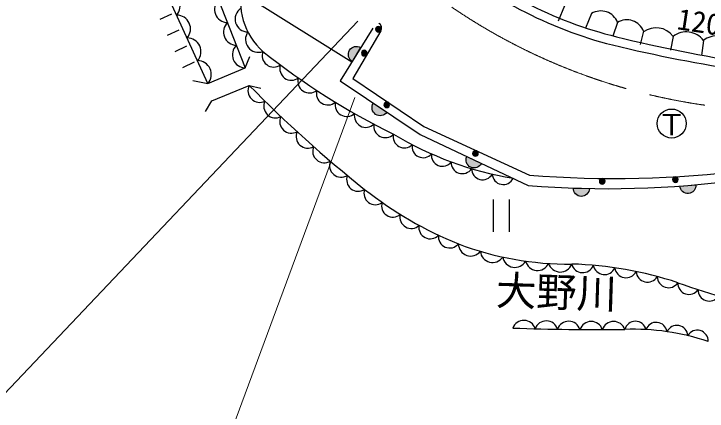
# Model space of a CAD drawing. Units: millimetres, scale not verified. Extents: x 40000 to 680000, y 20000 to 380000.
# Drawn here: x 408288 to 451328, y 243438 to 268103 of the extents above; entities that cross this region are included whole.
import ezdxf
from ezdxf.enums import TextEntityAlignment as Align

# ---------------------------------------------------------------- set-up
doc = ezdxf.new("R2010")
doc.units = ezdxf.units.MM
doc.header["$LTSCALE"] = 1000
doc.linetypes.add('CHAIN', pattern=[18.5, 12, -1.5, 3.5, -1.5])
for name, color, linetype, lineweight in [('M-BGD', 7, 'Continuous', 25), ('M-BMK', 2, 'CHAIN', 13), ('M-STR-HTXT', 7, 'Continuous', 13), ('M-STR-STR1', 1, 'Continuous', 25)]:
    doc.layers.add(name, color=color, linetype=linetype, lineweight=lineweight)
doc.layers.add('M-BMK-HTXT', color=7, linetype='Continuous')
doc.styles.add('ＭＳ ゴシック', font='')
doc.styles.get('ＭＳ ゴシック').set_extended_font_data('MS Gothic')

msp = doc.modelspace()

# ---------------------------------------------------------------- hatches: boundary and pattern name
at = {"layer": 'M-BGD'}
for points in [[(431090, 267143, 1), (430740, 267143, 0.41422), (430915, 266968, 0.41422)], [(429292, 265155, -0.41421), (429130, 265843, -0.41421), (429818, 266005)], [(430220, 265665, 1), (429870, 265665, 1)], [(431440, 262002, -0.41421), (430747, 261865, -0.41421), (430609, 262558)], [(431610, 262457, 0.41422), (431435, 262632, 0.41422), (431260, 262457, 0.41422), (431435, 262282, 0.41422)], [(437117, 259440, 0.41422), (436942, 259615, 0.41422), (436767, 259440, 1)], [(437314, 258822, -1), (436409, 259249)], [(444989, 257706, 0.41421), (444814, 257881, 0.41421), (444639, 257706, 0.41422), (444814, 257531, 0.41422)], [(449530, 257811, 0.41422), (449355, 257986, 0.41422), (449180, 257811, 0.41422), (449355, 257636, 0.41422)], [(450629, 257494, -0.41542), (450172, 256953, -0.41542), (449633, 257412)], [(444018, 257260, -0.41542), (443505, 256771, -0.41542), (443019, 257287)]]:
    msp.add_hatch(color=256, dxfattribs=at).paths.add_polyline_path(points)

# ---------------------------------------------------------------- linework, layer by layer
for p, q in [((414300, 285906), (422656, 264743)), ((420336, 263787), (415177, 275086)), ((422396, 269423), (429273, 265124)), ((442475, 268595), (442071, 267652)), ((418077, 268086), (417350, 267753)), ((444154, 268124), (443770, 267218)), ((445765, 267573), (445469, 266714)), ((418538, 267088), (417813, 266751)), ((430568, 267218), (428541, 263943)), ((431066, 267054), (429327, 264099)), ((447380, 267023), (447169, 266210)), ((449219, 266704), (449061, 265841)), ((451094, 266451), (450969, 265519)), ((419005, 266093), (418282, 265751)), ((419478, 265100), (418756, 264754)), ((428541, 263943), (433508, 260618)), ((429327, 264099), (433740, 261104)), ((433740, 261104), (440291, 258094)), ((433508, 260618), (440215, 257452)), ((438038, 256575), (438038, 254575)), ((439038, 256575), (439038, 254575))]:
    msp.add_line(p, q, dxfattribs=at)
for points in [[(431090, 267143, 1), (430740, 267143, 0.41422), (430915, 266968, 0.41422)], [(429292, 265155, -0.41421), (429130, 265843, -0.41421), (429818, 266005)], [(430220, 265665, 1), (429870, 265665, 1)], [(431440, 262002, -0.41421), (430747, 261865, -0.41421), (430609, 262558)], [(431610, 262457, 0.41422), (431435, 262632, 0.41422), (431260, 262457, 0.41422), (431435, 262282, 0.41422)], [(437117, 259440, 0.41422), (436942, 259615, 0.41422), (436767, 259440, 1)], [(437314, 258822, -1), (436409, 259249)], [(444989, 257706, 0.41421), (444814, 257881, 0.41421), (444639, 257706, 0.41422), (444814, 257531, 0.41422)], [(449530, 257811, 0.41422), (449355, 257986, 0.41422), (449180, 257811, 0.41422), (449355, 257636, 0.41422)], [(450629, 257494, -0.41542), (450172, 256953, -0.41542), (449633, 257412)], [(444018, 257260, -0.41542), (443505, 256771, -0.41542), (443019, 257287)]]:
    msp.add_lwpolyline(points, format="xyb", close=True, dxfattribs=at)
msp.add_circle((449125, 261295), 900, dxfattribs=at)
for centre, radius, start, end in [((451737, 291157), 25209, 228.5517, 256.1647), ((451721, 291054), 25659, 228.261, 255.8804), ((426541, 268883), 4181, 164.9961, 228.1286), ((417758, 268584), 853, 318.9695, 90.106), ((421566, 268389), 825, 134.7586, 268.3351), ((422818, 267775), 796, 123.0418, 270.083), ((444731, 267179), 1106, 20.8366, 121.421), ((418403, 267171), 853, 318.9695, 90.106), ((446344, 266626), 1110, 20.9969, 121.4063), ((422123, 266978), 825, 134.7586, 268.3351), ((430764, 267232), 350, 329.5276, 59.528), ((423464, 266512), 796, 144.0859, 291.1271), ((448156, 265916), 1323, 36.5735, 126.5101), ((450033, 265666), 1320, 36.497, 128.1206), ((419048, 265759), 853, 318.9695, 90.106), ((468122, 357589), 93633, 256.15027, 266.25627), ((451909, 265415), 1318, 36.4821, 128.1851), ((422680, 265568), 825, 134.7586, 268.3351), ((467539, 357626), 94083, 256.42881, 266.60989), ((424426, 265520), 720, 159.6698, 304.9869), ((451313, 300343), 44215, 231.4378, 243.9053), ((419692, 264346), 853, 318.9695, 90.106), ((425521, 264701), 720, 161.4508, 306.768), ((426642, 263916), 720, 163.2319, 308.5491), ((423544, 263333), 724, 152.7447, 297.1748), ((479213, 318923), 78897, 224.45892, 231.47028), ((427786, 263167), 720, 165.013, 310.3301), ((424524, 262368), 724, 153.7463, 298.1764), ((428953, 262454), 720, 166.794, 312.1112), ((425521, 261421), 724, 154.748, 299.178), ((430141, 261777), 720, 168.5751, 313.8923), ((431350, 261138), 720, 170.3562, 315.6734), ((426534, 260491), 724, 155.7496, 300.1796), ((432529, 260463), 686, 165.531, 315.9059), ((442772, 278730), 21128, 238.9204, 260.4964), ((433695, 259857), 686, 169.127, 319.5019), ((427564, 259579), 724, 156.7512, 301.1812), ((434896, 259325), 686, 172.723, 323.0979), ((428609, 258685), 724, 157.7528, 302.1829), ((436129, 258869), 686, 176.319, 326.6939), ((437388, 258491), 686, 179.915, 330.2899), ((445594, 322555), 64678, 265.29644, 277.33814), ((429670, 257810), 724, 158.7544, 303.1845), ((438668, 258193), 686, 183.511, 333.8859), ((445180, 317920), 60671, 265.30561, 277.80624), ((430723, 256955), 702, 159.2553, 307.3811), ((444759, 275798), 23699, 231.6848, 248.0189), ((431820, 256185), 702, 162.5221, 310.6479), ((432958, 255480), 702, 165.7889, 313.9147), ((434135, 254840), 702, 169.0557, 317.1815), ((435347, 254269), 702, 172.3226, 320.4484), ((436648, 253825), 759, 180.2459, 322.4453), ((442723, 271820), 19252, 249.2069, 270.5936), ((438007, 253422), 759, 184.5232, 326.7226), ((439392, 253122), 759, 188.8005, 331), ((440796, 252925), 759, 193.0779, 335.2773), ((442211, 252834), 759, 197.3552, 339.5546), ((442129, 228683), 23900, 71.9986, 88.0963), ((443606, 252741), 705, 194.1766, 338.7964), ((444955, 252621), 705, 190.9571, 335.5768), ((446294, 252424), 705, 187.7376, 332.3573), ((447621, 252153), 705, 184.518, 329.1378), ((448931, 251807), 705, 181.2985, 325.9183), ((450199, 251367), 686, 176.2369, 325.664), ((464894, 293926), 45210, 250.1123, 258.4938), ((451450, 250956), 686, 177.9132, 327.3403), ((439948, 248339), 735, 17.0544, 159.5478), ((441341, 248304), 735, 17.5506, 160.044), ((442734, 248281), 735, 18.0468, 160.5402), ((444128, 248269), 735, 18.543, 161.0364), ((445521, 248270), 735, 19.0391, 161.5325), ((446871, 248342), 677, 13.3734, 165.6467), ((448168, 248273), 677, 8.2156, 160.4888), ((444718, 409170), 160667, 268.05301, 270.53394), ((446748, 233912), 14608, 71.4576, 92.089), ((449453, 248087), 677, 3.0577, 155.331), ((450717, 247786), 677, 357.8999, 150.1731)]:
    msp.add_arc(centre, radius, start, end, dxfattribs=at)
at = {"layer": 'M-BMK'}
msp.add_arc((456399, 299199), 37135, 235.7113, 262.1514, dxfattribs=at)
at = {"layer": 'M-STR-HTXT'}
for p, q in [((429638, 267652), (407091, 243878)), ((429462, 262908), (421672, 241863))]:
    msp.add_line(p, q, dxfattribs=at)
at = {"layer": 'M-STR-STR1'}
for points in [[(419409, 263963), (420336, 263787), (422656, 264743), (422944, 265449)], [(420178, 262039), (420579, 262708), (422900, 263664), (423630, 263495)]]:
    msp.add_lwpolyline(points, dxfattribs=at)

# ---------------------------------------------------------------- texts
at = {"layer": 'M-BGD', "style": 'ＭＳ ゴシック'}
msp.add_text('120', height=1320, rotation=351.431, dxfattribs=at).set_placement((450832, 267608), align=Align.MIDDLE_CENTER)
msp.add_text('Ｔ', height=1320, dxfattribs=at).set_placement((449121, 261231), align=Align.MIDDLE_CENTER)
at = {"layer": 'M-BMK-HTXT', "style": 'ＭＳ ゴシック'}
msp.add_text('大野川', height=1833, rotation=358.229, dxfattribs=at).set_placement((441931, 249366), align=Align.BOTTOM_CENTER)

doc.saveas('drawing.dxf')
